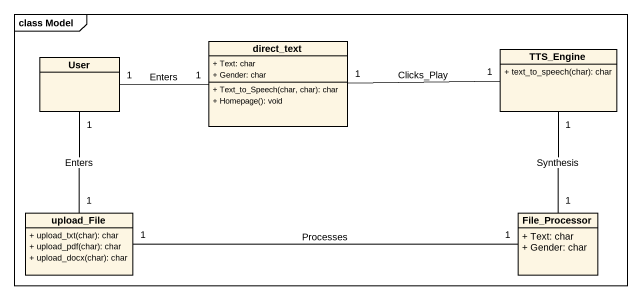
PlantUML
@startuml
mainframe class Model
hide circle
hide empty members
skinparam classAttributeIconSize 0
class User
class direct_text {
  + Text: char
  + Gender: char
  + Text_to_Speech(char, char): char
  + Homepage(): void
}
class TTS_Engine {
  + text_to_speech(char): char
}
class upload_File {
  + upload_txt(char): char
  + upload_pdf(char): char
  + upload_docx(char): char
}
class File_Processor {
  + Text: char
  + Gender: char
}
User "1" -- "1" upload_File : Enters
direct_text "1" -left- "1" User : Enters
direct_text "1" -right- "1" TTS_Engine : Clicks_Play
upload_File "1" -right- "1" File_Processor : Processes
File_Processor "1" -up- "1" TTS_Engine : Synthesis
@enduml
